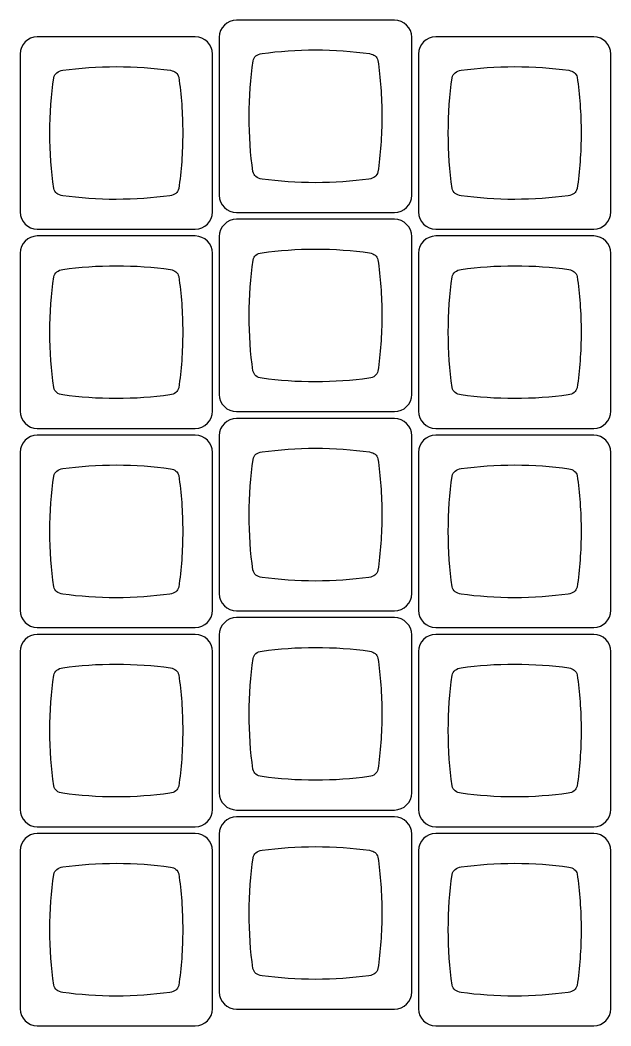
# Model space of a CAD drawing. Header units: millimetres. Extents: x -493 to 473, y -489 to 489.
# Drawn here: x -438.4 to -381.9, y 157.8 to 254 of the extents above; entities that cross this region are included whole.
import ezdxf

# ---------------------------------------------------------------- set-up
doc = ezdxf.new("R2010")
doc.units = ezdxf.units.MM
doc.header["$MEASUREMENT"] = 0
doc.layers.add('Layer 1', color=7, linetype='Continuous')

msp = doc.modelspace()

# ---------------------------------------------------------------- linework, layer by layer
at = {"layer": 'Layer 1', "color": 169}
for points in [[(-417.7278, 254.0358), (-417.7278, 254.0358), (-402.6204, 254.0358), (-402.6204, 254.0358), (-402.6204, 254.0358), (-401.7148, 254.0358), (-400.9741, 253.295), (-400.9741, 252.3895), (-400.9741, 252.3895), (-400.9741, 252.3895), (-400.9741, 237.2821), (-400.9741, 237.2821), (-400.9741, 237.2821), (-400.9741, 236.3766), (-401.7148, 235.6358), (-402.6204, 235.6358), (-402.6204, 235.6358), (-402.6204, 235.6358), (-417.7278, 235.6358), (-417.7278, 235.6358), (-417.7278, 235.6358), (-418.6333, 235.6358), (-419.3741, 236.3766), (-419.3741, 237.2821), (-419.3741, 237.2821), (-419.3741, 237.2821), (-419.3741, 252.3895), (-419.3741, 252.3895), (-419.3741, 252.3895), (-419.3741, 253.295), (-418.6333, 254.0358), (-417.7278, 254.0358)], [(-436.7768, 252.4388), (-436.7768, 252.4388), (-421.6694, 252.4388), (-421.6694, 252.4388), (-421.6694, 252.4388), (-420.7638, 252.4388), (-420.0231, 251.698), (-420.0231, 250.7925), (-420.0231, 250.7925), (-420.0231, 250.7925), (-420.0231, 235.6851), (-420.0231, 235.6851), (-420.0231, 235.6851), (-420.0231, 234.7796), (-420.7638, 234.0388), (-421.6694, 234.0388), (-421.6694, 234.0388), (-421.6694, 234.0388), (-436.7768, 234.0388), (-436.7768, 234.0388), (-436.7768, 234.0388), (-437.6823, 234.0388), (-438.4231, 234.7796), (-438.4231, 235.6851), (-438.4231, 235.6851), (-438.4231, 235.6851), (-438.4231, 250.7925), (-438.4231, 250.7925), (-438.4231, 250.7925), (-438.4231, 251.698), (-437.6823, 252.4388), (-436.7768, 252.4388)], [(-398.6778, 252.4388), (-398.6778, 252.4388), (-383.5704, 252.4388), (-383.5704, 252.4388), (-383.5704, 252.4388), (-382.6648, 252.4388), (-381.9241, 251.698), (-381.9241, 250.7925), (-381.9241, 250.7925), (-381.9241, 250.7925), (-381.9241, 235.6851), (-381.9241, 235.6851), (-381.9241, 235.6851), (-381.9241, 234.7796), (-382.6648, 234.0388), (-383.5704, 234.0388), (-383.5704, 234.0388), (-383.5704, 234.0388), (-398.6778, 234.0388), (-398.6778, 234.0388), (-398.6778, 234.0388), (-399.5833, 234.0388), (-400.3241, 234.7796), (-400.3241, 235.6851), (-400.3241, 235.6851), (-400.3241, 235.6851), (-400.3241, 250.7925), (-400.3241, 250.7925), (-400.3241, 250.7925), (-400.3241, 251.698), (-399.5833, 252.4388), (-398.6778, 252.4388)], [(-417.7278, 234.9858), (-417.7278, 234.9858), (-402.6204, 234.9858), (-402.6204, 234.9858), (-402.6204, 234.9858), (-401.7148, 234.9858), (-400.9741, 234.245), (-400.9741, 233.3395), (-400.9741, 233.3395), (-400.9741, 233.3395), (-400.9741, 218.2321), (-400.9741, 218.2321), (-400.9741, 218.2321), (-400.9741, 217.3266), (-401.7148, 216.5858), (-402.6204, 216.5858), (-402.6204, 216.5858), (-402.6204, 216.5858), (-417.7278, 216.5858), (-417.7278, 216.5858), (-417.7278, 216.5858), (-418.6333, 216.5858), (-419.3741, 217.3266), (-419.3741, 218.2321), (-419.3741, 218.2321), (-419.3741, 218.2321), (-419.3741, 233.3395), (-419.3741, 233.3395), (-419.3741, 233.3395), (-419.3741, 234.245), (-418.6333, 234.9858), (-417.7278, 234.9858)], [(-436.7768, 233.3888), (-436.7768, 233.3888), (-421.6694, 233.3888), (-421.6694, 233.3888), (-421.6694, 233.3888), (-420.7638, 233.3888), (-420.0231, 232.648), (-420.0231, 231.7425), (-420.0231, 231.7425), (-420.0231, 231.7425), (-420.0231, 216.6351), (-420.0231, 216.6351), (-420.0231, 216.6351), (-420.0231, 215.7296), (-420.7638, 214.9888), (-421.6694, 214.9888), (-421.6694, 214.9888), (-421.6694, 214.9888), (-436.7768, 214.9888), (-436.7768, 214.9888), (-436.7768, 214.9888), (-437.6823, 214.9888), (-438.4231, 215.7296), (-438.4231, 216.6351), (-438.4231, 216.6351), (-438.4231, 216.6351), (-438.4231, 231.7425), (-438.4231, 231.7425), (-438.4231, 231.7425), (-438.4231, 232.648), (-437.6823, 233.3888), (-436.7768, 233.3888)], [(-398.6778, 233.3888), (-398.6778, 233.3888), (-383.5704, 233.3888), (-383.5704, 233.3888), (-383.5704, 233.3888), (-382.6648, 233.3888), (-381.9241, 232.648), (-381.9241, 231.7425), (-381.9241, 231.7425), (-381.9241, 231.7425), (-381.9241, 216.6351), (-381.9241, 216.6351), (-381.9241, 216.6351), (-381.9241, 215.7296), (-382.6648, 214.9888), (-383.5704, 214.9888), (-383.5704, 214.9888), (-383.5704, 214.9888), (-398.6778, 214.9888), (-398.6778, 214.9888), (-398.6778, 214.9888), (-399.5833, 214.9888), (-400.3241, 215.7296), (-400.3241, 216.6351), (-400.3241, 216.6351), (-400.3241, 216.6351), (-400.3241, 231.7425), (-400.3241, 231.7425), (-400.3241, 231.7425), (-400.3241, 232.648), (-399.5833, 233.3888), (-398.6778, 233.3888)], [(-417.7278, 215.9358), (-417.7278, 215.9358), (-402.6204, 215.9358), (-402.6204, 215.9358), (-402.6204, 215.9358), (-401.7148, 215.9358), (-400.9741, 215.195), (-400.9741, 214.2895), (-400.9741, 214.2895), (-400.9741, 214.2895), (-400.9741, 199.1821), (-400.9741, 199.1821), (-400.9741, 199.1821), (-400.9741, 198.2766), (-401.7148, 197.5358), (-402.6204, 197.5358), (-402.6204, 197.5358), (-402.6204, 197.5358), (-417.7278, 197.5358), (-417.7278, 197.5358), (-417.7278, 197.5358), (-418.6333, 197.5358), (-419.3741, 198.2766), (-419.3741, 199.1821), (-419.3741, 199.1821), (-419.3741, 199.1821), (-419.3741, 214.2895), (-419.3741, 214.2895), (-419.3741, 214.2895), (-419.3741, 215.195), (-418.6333, 215.9358), (-417.7278, 215.9358)], [(-436.7768, 214.3388), (-436.7768, 214.3388), (-421.6694, 214.3388), (-421.6694, 214.3388), (-421.6694, 214.3388), (-420.7638, 214.3388), (-420.0231, 213.598), (-420.0231, 212.6925), (-420.0231, 212.6925), (-420.0231, 212.6925), (-420.0231, 197.5851), (-420.0231, 197.5851), (-420.0231, 197.5851), (-420.0231, 196.6796), (-420.7638, 195.9388), (-421.6694, 195.9388), (-421.6694, 195.9388), (-421.6694, 195.9388), (-436.7768, 195.9388), (-436.7768, 195.9388), (-436.7768, 195.9388), (-437.6823, 195.9388), (-438.4231, 196.6796), (-438.4231, 197.5851), (-438.4231, 197.5851), (-438.4231, 197.5851), (-438.4231, 212.6925), (-438.4231, 212.6925), (-438.4231, 212.6925), (-438.4231, 213.598), (-437.6823, 214.3388), (-436.7768, 214.3388)], [(-398.6778, 214.3388), (-398.6778, 214.3388), (-383.5704, 214.3388), (-383.5704, 214.3388), (-383.5704, 214.3388), (-382.6648, 214.3388), (-381.9241, 213.598), (-381.9241, 212.6925), (-381.9241, 212.6925), (-381.9241, 212.6925), (-381.9241, 197.5851), (-381.9241, 197.5851), (-381.9241, 197.5851), (-381.9241, 196.6796), (-382.6648, 195.9388), (-383.5704, 195.9388), (-383.5704, 195.9388), (-383.5704, 195.9388), (-398.6778, 195.9388), (-398.6778, 195.9388), (-398.6778, 195.9388), (-399.5833, 195.9388), (-400.3241, 196.6796), (-400.3241, 197.5851), (-400.3241, 197.5851), (-400.3241, 197.5851), (-400.3241, 212.6925), (-400.3241, 212.6925), (-400.3241, 212.6925), (-400.3241, 213.598), (-399.5833, 214.3388), (-398.6778, 214.3388)], [(-417.7278, 196.8858), (-417.7278, 196.8858), (-402.6204, 196.8858), (-402.6204, 196.8858), (-402.6204, 196.8858), (-401.7148, 196.8858), (-400.9741, 196.145), (-400.9741, 195.2395), (-400.9741, 195.2395), (-400.9741, 195.2395), (-400.9741, 180.1321), (-400.9741, 180.1321), (-400.9741, 180.1321), (-400.9741, 179.2266), (-401.7148, 178.4858), (-402.6204, 178.4858), (-402.6204, 178.4858), (-402.6204, 178.4858), (-417.7278, 178.4858), (-417.7278, 178.4858), (-417.7278, 178.4858), (-418.6333, 178.4858), (-419.3741, 179.2266), (-419.3741, 180.1321), (-419.3741, 180.1321), (-419.3741, 180.1321), (-419.3741, 195.2395), (-419.3741, 195.2395), (-419.3741, 195.2395), (-419.3741, 196.145), (-418.6333, 196.8858), (-417.7278, 196.8858)], [(-436.7768, 195.2888), (-436.7768, 195.2888), (-421.6694, 195.2888), (-421.6694, 195.2888), (-421.6694, 195.2888), (-420.7638, 195.2888), (-420.0231, 194.548), (-420.0231, 193.6425), (-420.0231, 193.6425), (-420.0231, 193.6425), (-420.0231, 178.5351), (-420.0231, 178.5351), (-420.0231, 178.5351), (-420.0231, 177.6296), (-420.7638, 176.8888), (-421.6694, 176.8888), (-421.6694, 176.8888), (-421.6694, 176.8888), (-436.7768, 176.8888), (-436.7768, 176.8888), (-436.7768, 176.8888), (-437.6823, 176.8888), (-438.4231, 177.6296), (-438.4231, 178.5351), (-438.4231, 178.5351), (-438.4231, 178.5351), (-438.4231, 193.6425), (-438.4231, 193.6425), (-438.4231, 193.6425), (-438.4231, 194.548), (-437.6823, 195.2888), (-436.7768, 195.2888)], [(-398.6778, 195.2888), (-398.6778, 195.2888), (-383.5704, 195.2888), (-383.5704, 195.2888), (-383.5704, 195.2888), (-382.6648, 195.2888), (-381.9241, 194.548), (-381.9241, 193.6425), (-381.9241, 193.6425), (-381.9241, 193.6425), (-381.9241, 178.5351), (-381.9241, 178.5351), (-381.9241, 178.5351), (-381.9241, 177.6296), (-382.6648, 176.8888), (-383.5704, 176.8888), (-383.5704, 176.8888), (-383.5704, 176.8888), (-398.6778, 176.8888), (-398.6778, 176.8888), (-398.6778, 176.8888), (-399.5833, 176.8888), (-400.3241, 177.6296), (-400.3241, 178.5351), (-400.3241, 178.5351), (-400.3241, 178.5351), (-400.3241, 193.6425), (-400.3241, 193.6425), (-400.3241, 193.6425), (-400.3241, 194.548), (-399.5833, 195.2888), (-398.6778, 195.2888)]]:
    msp.add_open_spline(points, degree=3, knots=[0, 0, 0, 0, 0.1111111, 0.1111111, 0.1111111, 0.1111111, 0.2222222, 0.2222222, 0.2222222, 0.2222222, 0.3333333, 0.3333333, 0.3333333, 0.3333333, 0.4444444, 0.4444444, 0.4444444, 0.4444444, 0.5555556, 0.5555556, 0.5555556, 0.5555556, 0.6666667, 0.6666667, 0.6666667, 0.6666667, 0.7777778, 0.7777778, 0.7777778, 0.7777778, 1, 1, 1, 1], dxfattribs=at)
at = {"layer": 'Layer 1', "color": 159}
for points in [[(-410.1727, 251.1857), (-411.9632, 251.1853), (-413.683, 251.0623), (-415.2851, 250.8368), (-415.2851, 250.8368), (-415.2851, 250.8368), (-415.2851, 250.8368), (-415.2851, 250.8368), (-415.2851, 250.8368), (-415.7718, 250.7639), (-416.0617, 250.5313), (-416.1489, 250.1266), (-416.1489, 250.1266), (-416.3908, 248.4736), (-416.5231, 246.692), (-416.5236, 244.8343), (-416.5236, 244.8343), (-416.524, 242.9766), (-416.3925, 241.195), (-416.1514, 239.5421), (-416.1514, 239.5421), (-416.0644, 239.1379), (-415.7751, 238.9055), (-415.2894, 238.8326), (-415.2894, 238.8326), (-413.687, 238.6077), (-411.9668, 238.4855), (-410.1757, 238.4859), (-410.1757, 238.4859), (-408.384, 238.4863), (-406.6631, 238.6095), (-405.0602, 238.8353), (-405.0602, 238.8353), (-405.0602, 238.8353), (-405.0603, 238.8357), (-405.0603, 238.8357), (-405.0603, 238.8357), (-404.5873, 238.9065), (-404.3002, 239.1282), (-404.2043, 239.5122), (-404.2043, 239.5122), (-403.9593, 241.1743), (-403.8252, 242.9672), (-403.8248, 244.8373), (-403.8248, 244.8373), (-403.8243, 246.7091), (-403.9578, 248.5034), (-404.2024, 250.1668), (-404.2024, 250.1668), (-404.2949, 250.5337), (-404.563, 250.7516), (-405.0017, 250.8309), (-405.0017, 250.8309), (-406.6203, 251.0609), (-408.3602, 251.1861), (-410.1727, 251.1857)], [(-429.2217, 249.5887), (-431.0122, 249.5883), (-432.732, 249.4653), (-434.3341, 249.2398), (-434.3341, 249.2398), (-434.3341, 249.2398), (-434.3341, 249.2398), (-434.3341, 249.2398), (-434.3341, 249.2398), (-434.8208, 249.1669), (-435.1107, 248.9343), (-435.1979, 248.5296), (-435.1979, 248.5296), (-435.4398, 246.8766), (-435.5721, 245.095), (-435.5726, 243.2373), (-435.5726, 243.2373), (-435.573, 241.3796), (-435.4415, 239.598), (-435.2004, 237.9451), (-435.2004, 237.9451), (-435.1134, 237.5409), (-434.8241, 237.3085), (-434.3384, 237.2356), (-434.3384, 237.2356), (-432.736, 237.0107), (-431.0158, 236.8885), (-429.2247, 236.8889), (-429.2247, 236.8889), (-427.433, 236.8893), (-425.7121, 237.0125), (-424.1092, 237.2383), (-424.1092, 237.2383), (-424.1092, 237.2383), (-424.1093, 237.2387), (-424.1093, 237.2387), (-424.1093, 237.2387), (-423.6363, 237.3095), (-423.3492, 237.5312), (-423.2533, 237.9152), (-423.2533, 237.9152), (-423.0083, 239.5773), (-422.8742, 241.3702), (-422.8738, 243.2403), (-422.8738, 243.2403), (-422.8733, 245.1121), (-423.0068, 246.9064), (-423.2514, 248.5698), (-423.2514, 248.5698), (-423.3439, 248.9367), (-423.612, 249.1546), (-424.0507, 249.2339), (-424.0507, 249.2339), (-425.6693, 249.4639), (-427.4092, 249.5891), (-429.2217, 249.5887)], [(-391.1227, 249.5887), (-392.9132, 249.5883), (-394.633, 249.4653), (-396.2351, 249.2398), (-396.2351, 249.2398), (-396.2351, 249.2398), (-396.2351, 249.2398), (-396.2351, 249.2398), (-396.2351, 249.2398), (-396.7218, 249.1669), (-397.0117, 248.9343), (-397.0989, 248.5296), (-397.0989, 248.5296), (-397.3408, 246.8766), (-397.4731, 245.095), (-397.4736, 243.2373), (-397.4736, 243.2373), (-397.474, 241.3796), (-397.3425, 239.598), (-397.1014, 237.9451), (-397.1014, 237.9451), (-397.0144, 237.5409), (-396.7251, 237.3085), (-396.2394, 237.2356), (-396.2394, 237.2356), (-394.637, 237.0107), (-392.9168, 236.8885), (-391.1257, 236.8889), (-391.1257, 236.8889), (-389.334, 236.8893), (-387.6131, 237.0125), (-386.0102, 237.2383), (-386.0102, 237.2383), (-386.0102, 237.2383), (-386.0103, 237.2387), (-386.0103, 237.2387), (-386.0103, 237.2387), (-385.5373, 237.3095), (-385.2502, 237.5312), (-385.1543, 237.9152), (-385.1543, 237.9152), (-384.9093, 239.5773), (-384.7752, 241.3702), (-384.7748, 243.2403), (-384.7748, 243.2403), (-384.7743, 245.1121), (-384.9078, 246.9064), (-385.1524, 248.5698), (-385.1524, 248.5698), (-385.2449, 248.9367), (-385.513, 249.1546), (-385.9517, 249.2339), (-385.9517, 249.2339), (-387.5703, 249.4639), (-389.3102, 249.5891), (-391.1227, 249.5887)], [(-410.1727, 232.1357), (-411.9632, 232.1353), (-413.683, 232.0123), (-415.2851, 231.7868), (-415.2851, 231.7868), (-415.2851, 231.7868), (-415.2851, 231.7868), (-415.2851, 231.7868), (-415.2851, 231.7868), (-415.7718, 231.7139), (-416.0617, 231.4813), (-416.1489, 231.0766), (-416.1489, 231.0766), (-416.3908, 229.4236), (-416.5231, 227.642), (-416.5236, 225.7843), (-416.5236, 225.7843), (-416.524, 223.9266), (-416.3925, 222.145), (-416.1514, 220.4921), (-416.1514, 220.4921), (-416.0644, 220.0879), (-415.7751, 219.8555), (-415.2894, 219.7826), (-415.2894, 219.7826), (-413.687, 219.5577), (-411.9668, 219.4355), (-410.1757, 219.4359), (-410.1757, 219.4359), (-408.384, 219.4363), (-406.6631, 219.5595), (-405.0602, 219.7853), (-405.0602, 219.7853), (-405.0602, 219.7853), (-405.0603, 219.7857), (-405.0603, 219.7857), (-405.0603, 219.7857), (-404.5873, 219.8565), (-404.3002, 220.0782), (-404.2043, 220.4622), (-404.2043, 220.4622), (-403.9593, 222.1243), (-403.8252, 223.9172), (-403.8248, 225.7873), (-403.8248, 225.7873), (-403.8243, 227.6591), (-403.9578, 229.4534), (-404.2024, 231.1168), (-404.2024, 231.1168), (-404.2949, 231.4837), (-404.563, 231.7016), (-405.0017, 231.7809), (-405.0017, 231.7809), (-406.6203, 232.0109), (-408.3602, 232.1361), (-410.1727, 232.1357)], [(-429.2217, 230.5387), (-431.0122, 230.5383), (-432.732, 230.4153), (-434.3341, 230.1898), (-434.3341, 230.1898), (-434.3341, 230.1898), (-434.3341, 230.1898), (-434.3341, 230.1898), (-434.3341, 230.1898), (-434.8208, 230.1169), (-435.1107, 229.8843), (-435.1979, 229.4796), (-435.1979, 229.4796), (-435.4398, 227.8266), (-435.5721, 226.045), (-435.5726, 224.1873), (-435.5726, 224.1873), (-435.573, 222.3296), (-435.4415, 220.548), (-435.2004, 218.8951), (-435.2004, 218.8951), (-435.1134, 218.4909), (-434.8241, 218.2585), (-434.3384, 218.1856), (-434.3384, 218.1856), (-432.736, 217.9607), (-431.0158, 217.8385), (-429.2247, 217.8389), (-429.2247, 217.8389), (-427.433, 217.8393), (-425.7121, 217.9625), (-424.1092, 218.1883), (-424.1092, 218.1883), (-424.1092, 218.1883), (-424.1093, 218.1887), (-424.1093, 218.1887), (-424.1093, 218.1887), (-423.6363, 218.2595), (-423.3492, 218.4812), (-423.2533, 218.8652), (-423.2533, 218.8652), (-423.0083, 220.5273), (-422.8742, 222.3202), (-422.8738, 224.1903), (-422.8738, 224.1903), (-422.8733, 226.0621), (-423.0068, 227.8564), (-423.2514, 229.5198), (-423.2514, 229.5198), (-423.3439, 229.8867), (-423.612, 230.1046), (-424.0507, 230.1839), (-424.0507, 230.1839), (-425.6693, 230.4139), (-427.4092, 230.5391), (-429.2217, 230.5387)], [(-391.1227, 230.5387), (-392.9132, 230.5383), (-394.633, 230.4153), (-396.2351, 230.1898), (-396.2351, 230.1898), (-396.2351, 230.1898), (-396.2351, 230.1898), (-396.2351, 230.1898), (-396.2351, 230.1898), (-396.7218, 230.1169), (-397.0117, 229.8843), (-397.0989, 229.4796), (-397.0989, 229.4796), (-397.3408, 227.8266), (-397.4731, 226.045), (-397.4736, 224.1873), (-397.4736, 224.1873), (-397.474, 222.3296), (-397.3425, 220.548), (-397.1014, 218.8951), (-397.1014, 218.8951), (-397.0144, 218.4909), (-396.7251, 218.2585), (-396.2394, 218.1856), (-396.2394, 218.1856), (-394.637, 217.9607), (-392.9168, 217.8385), (-391.1257, 217.8389), (-391.1257, 217.8389), (-389.334, 217.8393), (-387.6131, 217.9625), (-386.0102, 218.1883), (-386.0102, 218.1883), (-386.0102, 218.1883), (-386.0103, 218.1887), (-386.0103, 218.1887), (-386.0103, 218.1887), (-385.5373, 218.2595), (-385.2502, 218.4812), (-385.1543, 218.8652), (-385.1543, 218.8652), (-384.9093, 220.5273), (-384.7752, 222.3202), (-384.7748, 224.1903), (-384.7748, 224.1903), (-384.7743, 226.0621), (-384.9078, 227.8564), (-385.1524, 229.5198), (-385.1524, 229.5198), (-385.2449, 229.8867), (-385.513, 230.1046), (-385.9517, 230.1839), (-385.9517, 230.1839), (-387.5703, 230.4139), (-389.3102, 230.5391), (-391.1227, 230.5387)], [(-410.1727, 213.0857), (-411.9632, 213.0853), (-413.683, 212.9623), (-415.2851, 212.7368), (-415.2851, 212.7368), (-415.2851, 212.7368), (-415.2851, 212.7368), (-415.2851, 212.7368), (-415.2851, 212.7368), (-415.7718, 212.6639), (-416.0617, 212.4313), (-416.1489, 212.0266), (-416.1489, 212.0266), (-416.3908, 210.3736), (-416.5231, 208.592), (-416.5236, 206.7343), (-416.5236, 206.7343), (-416.524, 204.8766), (-416.3925, 203.095), (-416.1514, 201.4421), (-416.1514, 201.4421), (-416.0644, 201.0379), (-415.7751, 200.8055), (-415.2894, 200.7326), (-415.2894, 200.7326), (-413.687, 200.5077), (-411.9668, 200.3855), (-410.1757, 200.3859), (-410.1757, 200.3859), (-408.384, 200.3863), (-406.6631, 200.5095), (-405.0602, 200.7353), (-405.0602, 200.7353), (-405.0602, 200.7353), (-405.0603, 200.7357), (-405.0603, 200.7357), (-405.0603, 200.7357), (-404.5873, 200.8065), (-404.3002, 201.0282), (-404.2043, 201.4122), (-404.2043, 201.4122), (-403.9593, 203.0743), (-403.8252, 204.8672), (-403.8248, 206.7373), (-403.8248, 206.7373), (-403.8243, 208.6091), (-403.9578, 210.4034), (-404.2024, 212.0668), (-404.2024, 212.0668), (-404.2949, 212.4337), (-404.563, 212.6516), (-405.0017, 212.7309), (-405.0017, 212.7309), (-406.6203, 212.9609), (-408.3602, 213.0861), (-410.1727, 213.0857)], [(-429.2217, 211.4887), (-431.0122, 211.4883), (-432.732, 211.3653), (-434.3341, 211.1398), (-434.3341, 211.1398), (-434.3341, 211.1398), (-434.3341, 211.1398), (-434.3341, 211.1398), (-434.3341, 211.1398), (-434.8208, 211.0669), (-435.1107, 210.8343), (-435.1979, 210.4296), (-435.1979, 210.4296), (-435.4398, 208.7766), (-435.5721, 206.995), (-435.5726, 205.1373), (-435.5726, 205.1373), (-435.573, 203.2796), (-435.4415, 201.498), (-435.2004, 199.8451), (-435.2004, 199.8451), (-435.1134, 199.4409), (-434.8241, 199.2085), (-434.3384, 199.1356), (-434.3384, 199.1356), (-432.736, 198.9107), (-431.0158, 198.7885), (-429.2247, 198.7889), (-429.2247, 198.7889), (-427.433, 198.7893), (-425.7121, 198.9125), (-424.1092, 199.1383), (-424.1092, 199.1383), (-424.1092, 199.1383), (-424.1093, 199.1387), (-424.1093, 199.1387), (-424.1093, 199.1387), (-423.6363, 199.2095), (-423.3492, 199.4312), (-423.2533, 199.8152), (-423.2533, 199.8152), (-423.0083, 201.4773), (-422.8742, 203.2702), (-422.8738, 205.1403), (-422.8738, 205.1403), (-422.8733, 207.0121), (-423.0068, 208.8064), (-423.2514, 210.4698), (-423.2514, 210.4698), (-423.3439, 210.8367), (-423.612, 211.0546), (-424.0507, 211.1339), (-424.0507, 211.1339), (-425.6693, 211.3639), (-427.4092, 211.4891), (-429.2217, 211.4887)], [(-391.1227, 211.4887), (-392.9132, 211.4883), (-394.633, 211.3653), (-396.2351, 211.1398), (-396.2351, 211.1398), (-396.2351, 211.1398), (-396.2351, 211.1398), (-396.2351, 211.1398), (-396.2351, 211.1398), (-396.7218, 211.0669), (-397.0117, 210.8343), (-397.0989, 210.4296), (-397.0989, 210.4296), (-397.3408, 208.7766), (-397.4731, 206.995), (-397.4736, 205.1373), (-397.4736, 205.1373), (-397.474, 203.2796), (-397.3425, 201.498), (-397.1014, 199.8451), (-397.1014, 199.8451), (-397.0144, 199.4409), (-396.7251, 199.2085), (-396.2394, 199.1356), (-396.2394, 199.1356), (-394.637, 198.9107), (-392.9168, 198.7885), (-391.1257, 198.7889), (-391.1257, 198.7889), (-389.334, 198.7893), (-387.6131, 198.9125), (-386.0102, 199.1383), (-386.0102, 199.1383), (-386.0102, 199.1383), (-386.0103, 199.1387), (-386.0103, 199.1387), (-386.0103, 199.1387), (-385.5373, 199.2095), (-385.2502, 199.4312), (-385.1543, 199.8152), (-385.1543, 199.8152), (-384.9093, 201.4773), (-384.7752, 203.2702), (-384.7748, 205.1403), (-384.7748, 205.1403), (-384.7743, 207.0121), (-384.9078, 208.8064), (-385.1524, 210.4698), (-385.1524, 210.4698), (-385.2449, 210.8367), (-385.513, 211.0546), (-385.9517, 211.1339), (-385.9517, 211.1339), (-387.5703, 211.3639), (-389.3102, 211.4891), (-391.1227, 211.4887)], [(-410.1727, 194.0357), (-411.9632, 194.0353), (-413.683, 193.9123), (-415.2851, 193.6868), (-415.2851, 193.6868), (-415.2851, 193.6868), (-415.2851, 193.6868), (-415.2851, 193.6868), (-415.2851, 193.6868), (-415.7718, 193.6139), (-416.0617, 193.3813), (-416.1489, 192.9766), (-416.1489, 192.9766), (-416.3908, 191.3236), (-416.5231, 189.542), (-416.5236, 187.6843), (-416.5236, 187.6843), (-416.524, 185.8266), (-416.3925, 184.045), (-416.1514, 182.3921), (-416.1514, 182.3921), (-416.0644, 181.9879), (-415.7751, 181.7555), (-415.2894, 181.6826), (-415.2894, 181.6826), (-413.687, 181.4577), (-411.9668, 181.3355), (-410.1757, 181.3359), (-410.1757, 181.3359), (-408.384, 181.3363), (-406.6631, 181.4595), (-405.0602, 181.6853), (-405.0602, 181.6853), (-405.0602, 181.6853), (-405.0603, 181.6857), (-405.0603, 181.6857), (-405.0603, 181.6857), (-404.5873, 181.7565), (-404.3002, 181.9782), (-404.2043, 182.3622), (-404.2043, 182.3622), (-403.9593, 184.0243), (-403.8252, 185.8172), (-403.8248, 187.6873), (-403.8248, 187.6873), (-403.8243, 189.5591), (-403.9578, 191.3534), (-404.2024, 193.0168), (-404.2024, 193.0168), (-404.2949, 193.3837), (-404.563, 193.6016), (-405.0017, 193.6809), (-405.0017, 193.6809), (-406.6203, 193.9109), (-408.3602, 194.0361), (-410.1727, 194.0357)], [(-429.2217, 192.4387), (-431.0122, 192.4383), (-432.732, 192.3153), (-434.3341, 192.0898), (-434.3341, 192.0898), (-434.3341, 192.0898), (-434.3341, 192.0898), (-434.3341, 192.0898), (-434.3341, 192.0898), (-434.8208, 192.0169), (-435.1107, 191.7843), (-435.1979, 191.3796), (-435.1979, 191.3796), (-435.4398, 189.7266), (-435.5721, 187.945), (-435.5726, 186.0873), (-435.5726, 186.0873), (-435.573, 184.2296), (-435.4415, 182.448), (-435.2004, 180.7951), (-435.2004, 180.7951), (-435.1134, 180.3909), (-434.8241, 180.1585), (-434.3384, 180.0856), (-434.3384, 180.0856), (-432.736, 179.8607), (-431.0158, 179.7385), (-429.2247, 179.7389), (-429.2247, 179.7389), (-427.433, 179.7393), (-425.7121, 179.8625), (-424.1092, 180.0883), (-424.1092, 180.0883), (-424.1092, 180.0883), (-424.1093, 180.0887), (-424.1093, 180.0887), (-424.1093, 180.0887), (-423.6363, 180.1595), (-423.3492, 180.3812), (-423.2533, 180.7652), (-423.2533, 180.7652), (-423.0083, 182.4273), (-422.8742, 184.2202), (-422.8738, 186.0903), (-422.8738, 186.0903), (-422.8733, 187.9621), (-423.0068, 189.7564), (-423.2514, 191.4198), (-423.2514, 191.4198), (-423.3439, 191.7867), (-423.612, 192.0046), (-424.0507, 192.0839), (-424.0507, 192.0839), (-425.6693, 192.3139), (-427.4092, 192.4391), (-429.2217, 192.4387)], [(-391.1227, 192.4387), (-392.9132, 192.4383), (-394.633, 192.3153), (-396.2351, 192.0898), (-396.2351, 192.0898), (-396.2351, 192.0898), (-396.2351, 192.0898), (-396.2351, 192.0898), (-396.2351, 192.0898), (-396.7218, 192.0169), (-397.0117, 191.7843), (-397.0989, 191.3796), (-397.0989, 191.3796), (-397.3408, 189.7266), (-397.4731, 187.945), (-397.4736, 186.0873), (-397.4736, 186.0873), (-397.474, 184.2296), (-397.3425, 182.448), (-397.1014, 180.7951), (-397.1014, 180.7951), (-397.0144, 180.3909), (-396.7251, 180.1585), (-396.2394, 180.0856), (-396.2394, 180.0856), (-394.637, 179.8607), (-392.9168, 179.7385), (-391.1257, 179.7389), (-391.1257, 179.7389), (-389.334, 179.7393), (-387.6131, 179.8625), (-386.0102, 180.0883), (-386.0102, 180.0883), (-386.0102, 180.0883), (-386.0103, 180.0887), (-386.0103, 180.0887), (-386.0103, 180.0887), (-385.5373, 180.1595), (-385.2502, 180.3812), (-385.1543, 180.7652), (-385.1543, 180.7652), (-384.9093, 182.4273), (-384.7752, 184.2202), (-384.7748, 186.0903), (-384.7748, 186.0903), (-384.7743, 187.9621), (-384.9078, 189.7564), (-385.1524, 191.4198), (-385.1524, 191.4198), (-385.2449, 191.7867), (-385.513, 192.0046), (-385.9517, 192.0839), (-385.9517, 192.0839), (-387.5703, 192.3139), (-389.3102, 192.4391), (-391.1227, 192.4387)]]:
    msp.add_open_spline(points, degree=3, knots=[0, 0, 0, 0, 0.0666667, 0.0666667, 0.0666667, 0.0666667, 0.1333333, 0.1333333, 0.1333333, 0.1333333, 0.2, 0.2, 0.2, 0.2, 0.2666667, 0.2666667, 0.2666667, 0.2666667, 0.3333333, 0.3333333, 0.3333333, 0.3333333, 0.4, 0.4, 0.4, 0.4, 0.4666667, 0.4666667, 0.4666667, 0.4666667, 0.5333333, 0.5333333, 0.5333333, 0.5333333, 0.6, 0.6, 0.6, 0.6, 0.6666667, 0.6666667, 0.6666667, 0.6666667, 0.7333333, 0.7333333, 0.7333333, 0.7333333, 0.8, 0.8, 0.8, 0.8, 0.8666667, 0.8666667, 0.8666667, 0.8666667, 1, 1, 1, 1], dxfattribs=at)
at = {"layer": 'Layer 1', "color": 251}
for points, knots in [([(-417.7278, 177.8358), (-417.7278, 177.8358), (-402.6204, 177.8358), (-402.6204, 177.8358), (-402.6204, 177.8358), (-401.7148, 177.8358), (-400.9741, 177.095), (-400.9741, 176.1895), (-400.9741, 176.1895), (-400.9741, 176.1895), (-400.9741, 161.0821), (-400.9741, 161.0821), (-400.9741, 161.0821), (-400.9741, 160.1766), (-401.7148, 159.4358), (-402.6204, 159.4358), (-402.6204, 159.4358), (-402.6204, 159.4358), (-417.7278, 159.4358), (-417.7278, 159.4358), (-417.7278, 159.4358), (-418.6333, 159.4358), (-419.3741, 160.1766), (-419.3741, 161.0821), (-419.3741, 161.0821), (-419.3741, 161.0821), (-419.3741, 176.1895), (-419.3741, 176.1895), (-419.3741, 176.1895), (-419.3741, 177.095), (-418.6333, 177.8358), (-417.7278, 177.8358)], [0, 0, 0, 0, 0.1111111, 0.1111111, 0.1111111, 0.1111111, 0.2222222, 0.2222222, 0.2222222, 0.2222222, 0.3333333, 0.3333333, 0.3333333, 0.3333333, 0.4444444, 0.4444444, 0.4444444, 0.4444444, 0.5555556, 0.5555556, 0.5555556, 0.5555556, 0.6666667, 0.6666667, 0.6666667, 0.6666667, 0.7777778, 0.7777778, 0.7777778, 0.7777778, 1, 1, 1, 1]), ([(-436.7768, 176.2388), (-436.7768, 176.2388), (-421.6694, 176.2388), (-421.6694, 176.2388), (-421.6694, 176.2388), (-420.7638, 176.2388), (-420.0231, 175.498), (-420.0231, 174.5925), (-420.0231, 174.5925), (-420.0231, 174.5925), (-420.0231, 159.4851), (-420.0231, 159.4851), (-420.0231, 159.4851), (-420.0231, 158.5796), (-420.7638, 157.8388), (-421.6694, 157.8388), (-421.6694, 157.8388), (-421.6694, 157.8388), (-436.7768, 157.8388), (-436.7768, 157.8388), (-436.7768, 157.8388), (-437.6823, 157.8388), (-438.4231, 158.5796), (-438.4231, 159.4851), (-438.4231, 159.4851), (-438.4231, 159.4851), (-438.4231, 174.5925), (-438.4231, 174.5925), (-438.4231, 174.5925), (-438.4231, 175.498), (-437.6823, 176.2388), (-436.7768, 176.2388)], [0, 0, 0, 0, 0.1111111, 0.1111111, 0.1111111, 0.1111111, 0.2222222, 0.2222222, 0.2222222, 0.2222222, 0.3333333, 0.3333333, 0.3333333, 0.3333333, 0.4444444, 0.4444444, 0.4444444, 0.4444444, 0.5555556, 0.5555556, 0.5555556, 0.5555556, 0.6666667, 0.6666667, 0.6666667, 0.6666667, 0.7777778, 0.7777778, 0.7777778, 0.7777778, 1, 1, 1, 1]), ([(-398.6778, 176.2388), (-398.6778, 176.2388), (-383.5704, 176.2388), (-383.5704, 176.2388), (-383.5704, 176.2388), (-382.6648, 176.2388), (-381.9241, 175.498), (-381.9241, 174.5925), (-381.9241, 174.5925), (-381.9241, 174.5925), (-381.9241, 159.4851), (-381.9241, 159.4851), (-381.9241, 159.4851), (-381.9241, 158.5796), (-382.6648, 157.8388), (-383.5704, 157.8388), (-383.5704, 157.8388), (-383.5704, 157.8388), (-398.6778, 157.8388), (-398.6778, 157.8388), (-398.6778, 157.8388), (-399.5833, 157.8388), (-400.3241, 158.5796), (-400.3241, 159.4851), (-400.3241, 159.4851), (-400.3241, 159.4851), (-400.3241, 174.5925), (-400.3241, 174.5925), (-400.3241, 174.5925), (-400.3241, 175.498), (-399.5833, 176.2388), (-398.6778, 176.2388)], [0, 0, 0, 0, 0.1111111, 0.1111111, 0.1111111, 0.1111111, 0.2222222, 0.2222222, 0.2222222, 0.2222222, 0.3333333, 0.3333333, 0.3333333, 0.3333333, 0.4444444, 0.4444444, 0.4444444, 0.4444444, 0.5555556, 0.5555556, 0.5555556, 0.5555556, 0.6666667, 0.6666667, 0.6666667, 0.6666667, 0.7777778, 0.7777778, 0.7777778, 0.7777778, 1, 1, 1, 1]), ([(-410.1727, 174.9857), (-411.9632, 174.9853), (-413.683, 174.8623), (-415.2851, 174.6368), (-415.2851, 174.6368), (-415.2851, 174.6368), (-415.2851, 174.6368), (-415.2851, 174.6368), (-415.2851, 174.6368), (-415.7718, 174.5639), (-416.0617, 174.3313), (-416.1489, 173.9266), (-416.1489, 173.9266), (-416.3908, 172.2736), (-416.5231, 170.492), (-416.5236, 168.6343), (-416.5236, 168.6343), (-416.524, 166.7766), (-416.3925, 164.995), (-416.1514, 163.3421), (-416.1514, 163.3421), (-416.0644, 162.9379), (-415.7751, 162.7055), (-415.2894, 162.6326), (-415.2894, 162.6326), (-413.687, 162.4077), (-411.9668, 162.2855), (-410.1757, 162.2859), (-410.1757, 162.2859), (-408.384, 162.2863), (-406.6631, 162.4095), (-405.0602, 162.6353), (-405.0602, 162.6353), (-405.0602, 162.6353), (-405.0603, 162.6357), (-405.0603, 162.6357), (-405.0603, 162.6357), (-404.5873, 162.7065), (-404.3002, 162.9282), (-404.2043, 163.3122), (-404.2043, 163.3122), (-403.9593, 164.9743), (-403.8252, 166.7672), (-403.8248, 168.6373), (-403.8248, 168.6373), (-403.8243, 170.5091), (-403.9578, 172.3034), (-404.2024, 173.9668), (-404.2024, 173.9668), (-404.2949, 174.3337), (-404.563, 174.5516), (-405.0017, 174.6309), (-405.0017, 174.6309), (-406.6203, 174.8609), (-408.3602, 174.9861), (-410.1727, 174.9857)], [0, 0, 0, 0, 0.0666667, 0.0666667, 0.0666667, 0.0666667, 0.1333333, 0.1333333, 0.1333333, 0.1333333, 0.2, 0.2, 0.2, 0.2, 0.2666667, 0.2666667, 0.2666667, 0.2666667, 0.3333333, 0.3333333, 0.3333333, 0.3333333, 0.4, 0.4, 0.4, 0.4, 0.4666667, 0.4666667, 0.4666667, 0.4666667, 0.5333333, 0.5333333, 0.5333333, 0.5333333, 0.6, 0.6, 0.6, 0.6, 0.6666667, 0.6666667, 0.6666667, 0.6666667, 0.7333333, 0.7333333, 0.7333333, 0.7333333, 0.8, 0.8, 0.8, 0.8, 0.8666667, 0.8666667, 0.8666667, 0.8666667, 1, 1, 1, 1]), ([(-429.2217, 173.3887), (-431.0122, 173.3883), (-432.732, 173.2653), (-434.3341, 173.0398), (-434.3341, 173.0398), (-434.3341, 173.0398), (-434.3341, 173.0398), (-434.3341, 173.0398), (-434.3341, 173.0398), (-434.8208, 172.9669), (-435.1107, 172.7343), (-435.1979, 172.3296), (-435.1979, 172.3296), (-435.4398, 170.6766), (-435.5721, 168.895), (-435.5726, 167.0373), (-435.5726, 167.0373), (-435.573, 165.1796), (-435.4415, 163.398), (-435.2004, 161.7451), (-435.2004, 161.7451), (-435.1134, 161.3409), (-434.8241, 161.1085), (-434.3384, 161.0356), (-434.3384, 161.0356), (-432.736, 160.8107), (-431.0158, 160.6885), (-429.2247, 160.6889), (-429.2247, 160.6889), (-427.433, 160.6893), (-425.7121, 160.8125), (-424.1092, 161.0383), (-424.1092, 161.0383), (-424.1092, 161.0383), (-424.1093, 161.0387), (-424.1093, 161.0387), (-424.1093, 161.0387), (-423.6363, 161.1095), (-423.3492, 161.3312), (-423.2533, 161.7152), (-423.2533, 161.7152), (-423.0083, 163.3773), (-422.8742, 165.1702), (-422.8738, 167.0403), (-422.8738, 167.0403), (-422.8733, 168.9121), (-423.0068, 170.7064), (-423.2514, 172.3698), (-423.2514, 172.3698), (-423.3439, 172.7367), (-423.612, 172.9546), (-424.0507, 173.0339), (-424.0507, 173.0339), (-425.6693, 173.2639), (-427.4092, 173.3891), (-429.2217, 173.3887)], [0, 0, 0, 0, 0.0666667, 0.0666667, 0.0666667, 0.0666667, 0.1333333, 0.1333333, 0.1333333, 0.1333333, 0.2, 0.2, 0.2, 0.2, 0.2666667, 0.2666667, 0.2666667, 0.2666667, 0.3333333, 0.3333333, 0.3333333, 0.3333333, 0.4, 0.4, 0.4, 0.4, 0.4666667, 0.4666667, 0.4666667, 0.4666667, 0.5333333, 0.5333333, 0.5333333, 0.5333333, 0.6, 0.6, 0.6, 0.6, 0.6666667, 0.6666667, 0.6666667, 0.6666667, 0.7333333, 0.7333333, 0.7333333, 0.7333333, 0.8, 0.8, 0.8, 0.8, 0.8666667, 0.8666667, 0.8666667, 0.8666667, 1, 1, 1, 1]), ([(-391.1227, 173.3887), (-392.9132, 173.3883), (-394.633, 173.2653), (-396.2351, 173.0398), (-396.2351, 173.0398), (-396.2351, 173.0398), (-396.2351, 173.0398), (-396.2351, 173.0398), (-396.2351, 173.0398), (-396.7218, 172.9669), (-397.0117, 172.7343), (-397.0989, 172.3296), (-397.0989, 172.3296), (-397.3408, 170.6766), (-397.4731, 168.895), (-397.4736, 167.0373), (-397.4736, 167.0373), (-397.474, 165.1796), (-397.3425, 163.398), (-397.1014, 161.7451), (-397.1014, 161.7451), (-397.0144, 161.3409), (-396.7251, 161.1085), (-396.2394, 161.0356), (-396.2394, 161.0356), (-394.637, 160.8107), (-392.9168, 160.6885), (-391.1257, 160.6889), (-391.1257, 160.6889), (-389.334, 160.6893), (-387.6131, 160.8125), (-386.0102, 161.0383), (-386.0102, 161.0383), (-386.0102, 161.0383), (-386.0103, 161.0387), (-386.0103, 161.0387), (-386.0103, 161.0387), (-385.5373, 161.1095), (-385.2502, 161.3312), (-385.1543, 161.7152), (-385.1543, 161.7152), (-384.9093, 163.3773), (-384.7752, 165.1702), (-384.7748, 167.0403), (-384.7748, 167.0403), (-384.7743, 168.9121), (-384.9078, 170.7064), (-385.1524, 172.3698), (-385.1524, 172.3698), (-385.2449, 172.7367), (-385.513, 172.9546), (-385.9517, 173.0339), (-385.9517, 173.0339), (-387.5703, 173.2639), (-389.3102, 173.3891), (-391.1227, 173.3887)], [0, 0, 0, 0, 0.0666667, 0.0666667, 0.0666667, 0.0666667, 0.1333333, 0.1333333, 0.1333333, 0.1333333, 0.2, 0.2, 0.2, 0.2, 0.2666667, 0.2666667, 0.2666667, 0.2666667, 0.3333333, 0.3333333, 0.3333333, 0.3333333, 0.4, 0.4, 0.4, 0.4, 0.4666667, 0.4666667, 0.4666667, 0.4666667, 0.5333333, 0.5333333, 0.5333333, 0.5333333, 0.6, 0.6, 0.6, 0.6, 0.6666667, 0.6666667, 0.6666667, 0.6666667, 0.7333333, 0.7333333, 0.7333333, 0.7333333, 0.8, 0.8, 0.8, 0.8, 0.8666667, 0.8666667, 0.8666667, 0.8666667, 1, 1, 1, 1])]:
    msp.add_open_spline(points, degree=3, knots=knots, dxfattribs=at)

doc.saveas('drawing.dxf')
